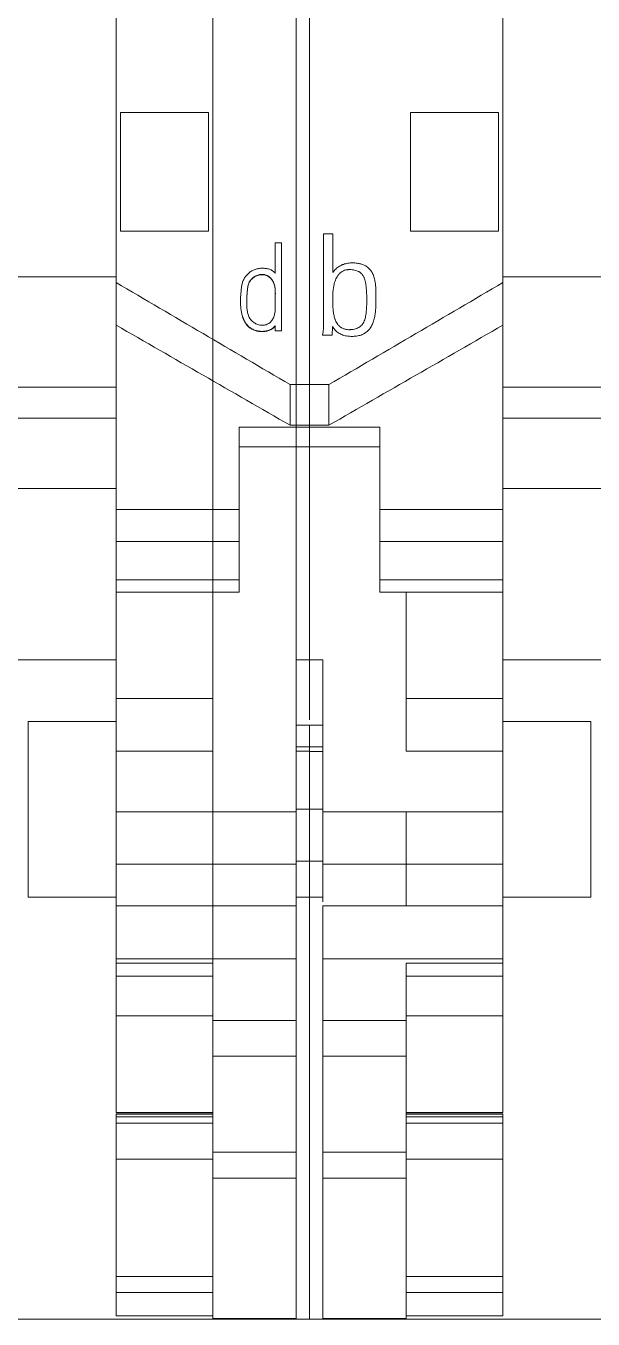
# Model space of a CAD drawing. Header units: millimetres. Extents: x 42151 to 59780, y 37376 to 44547.
# Drawn here: x 48024.18 to 48037.08, y 43171.25 to 43200.67 of the extents above; entities that cross this region are included whole.
import ezdxf

# ---------------------------------------------------------------- set-up
doc = ezdxf.new("R2010")
doc.units = ezdxf.units.MM
doc.set_wipeout_variables(frame=1)
doc.layers.add('000-PI-Oprema', color=30, linetype='Continuous', lineweight=5)
doc.layers.add('SI-ORMAR-Oprema', color=30, linetype='Continuous', lineweight=5)
doc.layers.add('004-PI-DIN Šina', color=3, linetype='Continuous')

# ---------------------------------------------------------------- blocks, each defined once
blk = doc.blocks.new('6ES7521-1BL00-0AB0')
blk.add_wipeout([(-17.4, 69.029), (17.4, 69.029), (17.4, -77.971), (-17.4, -77.971)]).dxf.layer = 'SI-ORMAR-Oprema'
blk.add_wipeout([(-17.4, 69.029), (17.4, 69.029), (17.4, -77.971), (-17.4, -77.971)]).dxf.layer = 'SI-ORMAR-Oprema'
at = {"layer": 'SI-ORMAR-Oprema'}
for p, q in [((17.4, 56.709), (17.4, -56.709)), ((13, -54.387), (13, 54.429)), ((15.2, -10.221), (15.2, -74.176)), ((17.1, -10.221), (17.1, -74.176)), ((13.1, -53.219), (13.1, -50.518)), ((13.1, -50.518), (15.1, -50.518)), ((15.1, -53.219), (15.1, -50.518)), ((13.1, -53.221), (13.1, -53.219)), ((13.1, -53.219), (15.1, -53.219)), ((13.1, -53.221), (15.1, -53.221)), ((15.1, -53.221), (15.1, -53.219)), ((16.622, -53.486), (16.622, -54.177)), ((16.763, -53.486), (16.622, -53.486)), ((16.763, -55.486), (16.763, -53.486)), ((9.25, -54.257), (13, -54.257)), ((13, -55.355), (13, -54.387)), ((15.831, -54.808), (15.831, -54.819)), ((13, -59.554), (13, -55.355)), ((16.622, -55.366), (16.622, -55.486)), ((16.622, -55.486), (16.763, -55.486)), ((9.25, -56.764), (13, -56.764)), ((16.96, -56.709), (16.96, -57.634)), ((17.4, -56.709), (16.96, -56.709)), ((17.4, -56.709), (17.4, -57.634)), ((9.25, -57.471), (13, -57.471)), ((17.4, -57.634), (16.96, -57.634)), ((17.4, -57.634), (17.4, -57.675)), ((15.8, -57.675), (15.8, -59.554)), ((15.8, -57.675), (17.4, -57.675)), ((17.4, -58.121), (17.4, -57.675)), ((15.8, -58.121), (17.4, -58.121)), ((17.4, -58.121), (17.4, -62.971)), ((9.25, -59.071), (13, -59.071)), ((13, -60.275), (13, -59.554)), ((15.8, -59.554), (13, -59.554)), ((15.8, -60.275), (15.8, -59.554)), ((13, -61.154), (13, -60.275)), ((15.8, -60.275), (13, -60.275)), ((15.8, -61.154), (15.8, -60.275)), ((13, -61.432), (13, -61.154)), ((15.8, -61.154), (13, -61.154)), ((15.8, -61.432), (15.8, -61.154)), ((13, -63.85), (13, -61.432)), ((15.8, -61.432), (13, -61.432)), ((15.2, -65.05), (15.2, -61.432)), ((9.9, -62.971), (13, -62.971)), ((17.1, -66.432), (17.1, -62.971)), ((17.4, -62.971), (17.1, -62.971)), ((17.4, -62.971), (17.4, -64.333)), ((13, -65.05), (13, -63.85)), ((15.2, -63.85), (13, -63.85)), ((11, -64.371), (11, -67.786)), ((13, -64.371), (11, -64.371)), ((17.4, -64.459), (17.1, -64.459)), ((17.1, -64.953), (17.4, -64.953)), ((13, -66.432), (13, -65.05)), ((13, -65.05), (15.2, -65.05)), ((13, -67.62), (13, -66.432)), ((13, -66.432), (15.2, -66.432)), ((17.1, -66.371), (17.4, -66.371)), ((13, -68.572), (13, -67.62)), ((13, -67.62), (15.2, -67.62)), ((17.1, -67.553), (17.4, -67.553)), ((17.4, -68.371), (17.4, -67.553)), ((11, -67.786), (11, -68.371)), ((11, -68.371), (13, -68.371)), ((17.1, -68.371), (17.4, -68.371)), ((17.4, -68.371), (17.4, -77.971)), ((13, -68.571), (13, -69.771)), ((13, -68.571), (15.2, -68.571)), ((17.1, -68.571), (17.1, -69.771)), ((13, -69.871), (13, -69.771)), ((13, -69.771), (17.1, -69.771)), ((13, -70.171), (13, -69.871)), ((13, -69.871), (15.2, -69.871)), ((15.2, -71.173), (15.2, -69.871)), ((17.1, -71.173), (17.1, -69.771)), ((13, -71.07), (13, -70.171)), ((13, -70.171), (15.2, -70.171)), ((13, -73.271), (13, -71.07)), ((13, -71.07), (15.2, -71.07)), ((15.2, -71.989), (15.2, -71.173)), ((15.2, -71.173), (17.1, -71.173)), ((17.1, -71.989), (17.1, -71.173)), ((15.2, -71.989), (17.1, -71.989)), ((13, -73.271), (15.2, -73.271)), ((13, -73.307), (13, -73.3)), ((15.2, -73.3), (13, -73.3)), ((13, -73.371), (13, -73.307)), ((13, -73.307), (15.2, -73.307)), ((13, -73.371), (13, -73.509)), ((13, -73.371), (15.2, -73.371)), ((13, -73.509), (13, -74.333)), ((13, -73.509), (15.2, -73.509)), ((13, -74.333), (13, -76.998)), ((13, -74.333), (15.2, -74.333)), ((15.2, -74.763), (15.2, -74.176)), ((15.2, -74.176), (17.1, -74.176)), ((17.1, -74.763), (17.1, -74.176)), ((15.2, -74.763), (17.1, -74.763)), ((13, -76.998), (13, -77.365)), ((13, -76.998), (15.2, -76.998)), ((13, -77.365), (13, -77.896)), ((13, -77.365), (15.2, -77.365)), ((15.2, -77.365), (15.2, -77.896)), ((15.801, -77.971), (-15.459, -77.971)), ((13, -77.896), (13, -77.896)), ((13, -77.896), (15.2, -77.896)), ((13, -77.896), (15.2, -77.896)), ((15.2, -77.96), (17.1, -77.96)), ((15.2, -77.96), (17.1, -77.96)), ((17.4, -77.971), (15.801, -77.971))]:
    blk.add_line(p, q, dxfattribs=at)
for points, knots in [([(16.622, -54.177), (16.604, -54.156), (16.584, -54.137), (16.556, -54.117), (16.55, -54.113), (16.538, -54.105), (16.532, -54.102), (16.514, -54.093), (16.501, -54.088), (16.474, -54.079), (16.461, -54.076), (16.434, -54.071), (16.42, -54.069), (16.393, -54.065), (16.379, -54.063), (16.352, -54.061), (16.338, -54.061), (16.297, -54.061), (16.269, -54.064), (16.228, -54.071), (16.215, -54.074), (16.188, -54.081), (16.174, -54.085), (16.148, -54.094), (16.135, -54.099), (16.11, -54.11), (16.098, -54.116), (16.074, -54.13), (16.062, -54.138), (16.039, -54.154), (16.018, -54.171), (15.997, -54.19), (15.978, -54.21), (15.969, -54.22), (15.951, -54.242), (15.943, -54.253), (15.927, -54.276), (15.92, -54.287), (15.906, -54.311), (15.9, -54.324), (15.888, -54.349), (15.883, -54.362), (15.87, -54.402), (15.864, -54.429), (15.857, -54.469), (15.855, -54.483), (15.852, -54.51), (15.851, -54.524), (15.848, -54.551), (15.847, -54.565), (15.844, -54.592), (15.842, -54.606), (15.839, -54.633), (15.838, -54.647), (15.836, -54.674), (15.835, -54.688), (15.833, -54.715), (15.833, -54.729), (15.832, -54.757), (15.832, -54.77), (15.831, -54.812), (15.831, -54.839), (15.833, -54.894), (15.835, -54.921), (15.84, -54.975), (15.843, -55.003), (15.852, -55.057), (15.857, -55.084), (15.877, -55.165), (15.896, -55.216), (15.935, -55.29), (15.95, -55.313), (15.984, -55.356), (16.003, -55.376), (16.034, -55.403), (16.045, -55.411), (16.068, -55.427), (16.079, -55.435), (16.103, -55.448), (16.116, -55.454), (16.141, -55.465), (16.154, -55.47), (16.194, -55.483), (16.221, -55.488), (16.275, -55.495), (16.303, -55.497), (16.344, -55.497), (16.358, -55.496), (16.386, -55.493), (16.399, -55.491), (16.426, -55.486), (16.44, -55.483), (16.466, -55.476), (16.48, -55.472), (16.505, -55.461), (16.517, -55.455), (16.541, -55.442), (16.552, -55.434), (16.574, -55.416), (16.584, -55.407), (16.604, -55.387), (16.613, -55.377), (16.622, -55.366)], [0, 0, 0, 0, 0.03125, 0.03125, 0.039062, 0.039062, 0.046875, 0.046875, 0.0625, 0.0625, 0.078125, 0.078125, 0.09375, 0.09375, 0.109375, 0.109375, 0.125, 0.125, 0.15625, 0.15625, 0.171875, 0.171875, 0.1875, 0.1875, 0.203125, 0.203125, 0.21875, 0.21875, 0.234375, 0.234375, 0.25, 0.265625, 0.265625, 0.28125, 0.28125, 0.296875, 0.296875, 0.3125, 0.3125, 0.328125, 0.328125, 0.34375, 0.34375, 0.375, 0.375, 0.390625, 0.390625, 0.40625, 0.40625, 0.421875, 0.421875, 0.4375, 0.4375, 0.453125, 0.453125, 0.46875, 0.46875, 0.484375, 0.484375, 0.5, 0.5, 0.53125, 0.53125, 0.5625, 0.5625, 0.59375, 0.59375, 0.625, 0.625, 0.6875, 0.6875, 0.71875, 0.71875, 0.75, 0.75, 0.765625, 0.765625, 0.78125, 0.78125, 0.796875, 0.796875, 0.8125, 0.8125, 0.84375, 0.84375, 0.875, 0.875, 0.890625, 0.890625, 0.90625, 0.90625, 0.921875, 0.921875, 0.9375, 0.9375, 0.953125, 0.953125, 0.96875, 0.96875, 0.984375, 0.984375, 1, 1, 1, 1]), ([(16.568, -54.357), (16.584, -54.384), (16.596, -54.413), (16.608, -54.459), (16.611, -54.474), (16.616, -54.505), (16.618, -54.521), (16.621, -54.552), (16.621, -54.568), (16.622, -54.599), (16.623, -54.646), (16.622, -54.693), (16.621, -54.787), (16.622, -54.85), (16.622, -54.944), (16.622, -54.976), (16.619, -55.022), (16.618, -55.038), (16.614, -55.069), (16.608, -55.099), (16.6, -55.13), (16.59, -55.159), (16.585, -55.174), (16.572, -55.203), (16.565, -55.217), (16.548, -55.244), (16.539, -55.257), (16.519, -55.28), (16.507, -55.291), (16.489, -55.306), (16.483, -55.311), (16.469, -55.319), (16.463, -55.323), (16.442, -55.334), (16.428, -55.341), (16.405, -55.348), (16.397, -55.35), (16.382, -55.353), (16.374, -55.354), (16.351, -55.357), (16.335, -55.358), (16.304, -55.357), (16.288, -55.356), (16.257, -55.35), (16.242, -55.346), (16.212, -55.337), (16.197, -55.331), (16.169, -55.318), (16.155, -55.31), (16.129, -55.293), (16.116, -55.283), (16.092, -55.263), (16.081, -55.252), (16.061, -55.228), (16.052, -55.216), (16.026, -55.176), (16.014, -55.147), (15.999, -55.102), (15.995, -55.087), (15.988, -55.056), (15.985, -55.041), (15.978, -54.995), (15.976, -54.964), (15.972, -54.902), (15.972, -54.871), (15.972, -54.808), (15.973, -54.777), (15.976, -54.714), (15.977, -54.683), (15.982, -54.621), (15.984, -54.59), (15.99, -54.528), (15.994, -54.497), (16.004, -54.451), (16.007, -54.436), (16.017, -54.406), (16.023, -54.391), (16.038, -54.363), (16.046, -54.35), (16.06, -54.331), (16.065, -54.325), (16.075, -54.313), (16.08, -54.307), (16.097, -54.29), (16.109, -54.28), (16.134, -54.261), (16.147, -54.252), (16.189, -54.23), (16.218, -54.219), (16.257, -54.21), (16.265, -54.208), (16.28, -54.205), (16.288, -54.204), (16.311, -54.202), (16.327, -54.202), (16.351, -54.204), (16.359, -54.205), (16.374, -54.207), (16.382, -54.209), (16.405, -54.215), (16.419, -54.221), (16.441, -54.231), (16.448, -54.234), (16.461, -54.242), (16.481, -54.255), (16.499, -54.27), (16.516, -54.287), (16.522, -54.293), (16.532, -54.305), (16.537, -54.311), (16.551, -54.33), (16.56, -54.343), (16.568, -54.357)], [0, 0, 0, 0, 0.03125, 0.03125, 0.046875, 0.046875, 0.0625, 0.0625, 0.078125, 0.078125, 0.09375, 0.125, 0.125, 0.1875, 0.1875, 0.21875, 0.21875, 0.234375, 0.234375, 0.25, 0.265625, 0.265625, 0.28125, 0.28125, 0.296875, 0.296875, 0.3125, 0.3125, 0.328125, 0.328125, 0.335938, 0.335938, 0.34375, 0.34375, 0.359375, 0.359375, 0.367188, 0.367188, 0.375, 0.375, 0.390625, 0.390625, 0.40625, 0.40625, 0.421875, 0.421875, 0.4375, 0.4375, 0.453125, 0.453125, 0.46875, 0.46875, 0.484375, 0.484375, 0.5, 0.5, 0.53125, 0.53125, 0.546875, 0.546875, 0.5625, 0.5625, 0.59375, 0.59375, 0.625, 0.625, 0.65625, 0.65625, 0.6875, 0.6875, 0.71875, 0.71875, 0.75, 0.75, 0.765625, 0.765625, 0.78125, 0.78125, 0.796875, 0.796875, 0.804688, 0.804688, 0.8125, 0.8125, 0.828125, 0.828125, 0.84375, 0.84375, 0.875, 0.875, 0.882813, 0.882813, 0.890625, 0.890625, 0.90625, 0.90625, 0.914063, 0.914063, 0.921875, 0.921875, 0.9375, 0.9375, 0.945313, 0.945313, 0.953125, 0.96875, 0.96875, 0.976563, 0.976563, 0.984375, 0.984375, 1, 1, 1, 1]), ([(16.568, -54.363), (16.552, -54.335), (16.533, -54.31), (16.505, -54.282), (16.499, -54.277), (16.487, -54.267), (16.481, -54.262), (16.462, -54.248), (16.448, -54.24), (16.427, -54.23), (16.419, -54.227), (16.404, -54.222), (16.397, -54.219), (16.374, -54.213), (16.359, -54.21), (16.335, -54.209), (16.327, -54.208), (16.311, -54.209), (16.303, -54.209), (16.28, -54.211), (16.264, -54.214), (16.234, -54.221), (16.218, -54.226), (16.189, -54.237), (16.175, -54.244), (16.154, -54.255), (16.147, -54.259), (16.134, -54.267), (16.127, -54.272), (16.108, -54.286), (16.085, -54.307), (16.064, -54.331), (16.05, -54.35), (16.046, -54.357), (16.038, -54.37), (16.034, -54.377), (16.023, -54.398), (16.017, -54.412), (16.007, -54.442), (16.003, -54.458), (15.994, -54.504), (15.99, -54.535), (15.984, -54.597), (15.979, -54.66), (15.976, -54.722), (15.973, -54.785), (15.972, -54.816), (15.972, -54.851), (15.972, -54.854), (15.972, -54.857)], [0, 0, 0, 0, 0.082662, 0.082662, 0.103327, 0.103327, 0.123993, 0.123993, 0.165323, 0.165323, 0.185989, 0.185989, 0.206654, 0.206654, 0.247985, 0.247985, 0.268651, 0.268651, 0.289316, 0.289316, 0.330647, 0.330647, 0.371978, 0.371978, 0.413309, 0.413309, 0.433974, 0.433974, 0.454639, 0.454639, 0.49597, 0.537301, 0.537301, 0.557967, 0.557967, 0.578632, 0.578632, 0.619963, 0.619963, 0.661294, 0.661294, 0.743955, 0.743955, 0.826617, 0.909279, 0.909279, 0.99194, 0.99194, 1, 1, 1, 1]), ([(16.623, -54.646), (16.623, -54.643), (16.623, -54.624), (16.622, -54.605), (16.621, -54.573), (16.62, -54.558), (16.617, -54.511), (16.612, -54.48), (16.6, -54.435), (16.595, -54.42), (16.586, -54.398), (16.582, -54.391), (16.575, -54.377), (16.572, -54.37), (16.568, -54.363)], [0, 0, 0, 0, 0.036299, 0.196916, 0.196916, 0.357533, 0.357533, 0.678766, 0.678766, 0.839383, 0.839383, 0.919692, 0.919692, 1, 1, 1, 1]), ([(16.622, -55.373), (16.604, -55.394), (16.585, -55.414), (16.557, -55.436), (16.552, -55.44), (16.54, -55.448), (16.534, -55.452), (16.516, -55.462), (16.504, -55.468), (16.478, -55.478), (16.465, -55.483), (16.438, -55.49), (16.424, -55.493), (16.397, -55.498), (16.383, -55.5), (16.356, -55.502), (16.342, -55.503), (16.314, -55.503), (16.301, -55.503), (16.273, -55.501), (16.259, -55.5), (16.218, -55.494), (16.191, -55.488), (16.152, -55.475), (16.139, -55.471), (16.114, -55.46), (16.101, -55.453), (16.065, -55.433), (16.042, -55.416), (16.011, -55.389), (16.001, -55.38), (15.982, -55.36), (15.973, -55.349), (15.948, -55.316), (15.933, -55.292), (15.914, -55.255), (15.908, -55.243), (15.896, -55.217), (15.891, -55.204), (15.877, -55.165), (15.869, -55.139), (15.856, -55.085), (15.851, -55.058), (15.843, -55.004), (15.839, -54.976), (15.834, -54.921), (15.833, -54.894), (15.832, -54.85), (15.831, -54.835), (15.831, -54.819)], [0, 0, 0, 0, 0.064224, 0.064224, 0.08028, 0.08028, 0.096336, 0.096336, 0.128448, 0.128448, 0.16056, 0.16056, 0.192672, 0.192672, 0.224784, 0.224784, 0.256896, 0.256896, 0.289008, 0.289008, 0.32112, 0.32112, 0.385344, 0.385344, 0.417456, 0.417456, 0.449568, 0.449568, 0.513792, 0.513792, 0.545904, 0.545904, 0.578016, 0.578016, 0.64224, 0.64224, 0.674352, 0.674352, 0.706464, 0.706464, 0.770688, 0.770688, 0.834912, 0.834912, 0.899136, 0.899136, 0.96336, 0.96336, 1, 1, 1, 1]), ([(17.4, -65.055), (17.4, -65.191), (17.4, -65.348), (17.4, -65.712), (17.4, -65.928), (17.4, -66.221), (17.4, -66.296), (17.4, -66.371)], [0, 0, 0, 0, 0.390088, 0.390088, 0.846458, 0.846458, 1, 1, 1, 1]), ([(17.4, -66.371), (17.4, -66.564), (17.4, -66.76), (17.4, -67.161), (17.4, -67.369), (17.4, -67.553)], [0, 0, 0, 0, 0.463629, 0.463629, 1, 1, 1, 1]), ([(15.2, -68.575), (15.2, -68.488), (15.2, -68.4), (15.2, -68.194), (15.2, -68.075), (15.2, -67.843), (15.2, -67.729), (15.2, -67.62)], [0, 0, 0, 0, 0.268438, 0.268438, 0.634219, 0.634219, 1, 1, 1, 1]), ([(15.2, -77.365), (15.2, -77.131), (15.2, -76.453), (15.2, -75.433), (15.2, -74.763)], [0, 0, 0, 0, 0.445928, 1, 1, 1, 1])]:
    blk.add_open_spline(points, degree=3, knots=knots, dxfattribs=at)
for points, degree in [([(13, -54.387), (14.32, -55.161), (15.64, -55.935), (16.96, -56.709)], 3), ([(16.96, -57.634), (15.64, -56.874), (14.32, -56.115), (13, -55.355)], 3), ([(17.4, -64.459), (17.4, -64.459), (17.4, -64.623), (17.4, -64.953)], 3), ([(17.4, -64.953), (17.4, -64.985), (17.4, -65.018), (17.4, -65.052)], 3), ([(17.1, -65.052), (17.4, -65.052)], 1), ([(15.2, -66.432), (17.1, -66.432)], 1), ([(15.2, -66.998), (15.2, -66.812), (15.2, -66.622), (15.2, -66.432)], 3), ([(17.1, -67.62), (17.1, -67.197), (17.1, -66.786), (17.1, -66.432)], 3), ([(15.2, -67.462), (15.2, -67.311), (15.2, -67.156), (15.2, -66.998)], 3), ([(15.2, -67.62), (15.2, -67.568), (15.2, -67.515), (15.2, -67.462)], 3), ([(15.2, -67.62), (17.1, -67.62)], 1), ([(17.1, -68.475), (17.1, -68.184), (17.1, -67.888), (17.1, -67.62)], 3), ([(15.2, -68.571), (17.1, -68.571)], 1), ([(17.1, -77.96), (17.1, -77.919), (17.1, -77.628), (17.1, -76.563), (17.1, -75.433), (17.1, -74.763)], 3), ([(15.2, -77.96), (15.2, -77.948), (15.2, -77.926), (15.2, -77.896)], 3)]:
    blk.add_open_spline(points, degree=degree, dxfattribs=at)
blk = doc.blocks.new('6ES7522-1BL01-0AB0')
blk.add_wipeout([(-17.4, 69.029), (17.4, 69.029), (17.4, -77.971), (-17.4, -77.971)]).dxf.layer = 'SI-ORMAR-Oprema'
at = {"layer": 'SI-ORMAR-Oprema', "linetype": 'Continuous'}
for p, q in [((-17.4, 56.709), (-17.4, -56.709)), ((-13, 54.429), (-13, -54.387)), ((-15.1, -53.219), (-15.1, -50.518)), ((-13.1, -50.518), (-15.1, -50.518)), ((-13.1, -53.219), (-13.1, -50.518)), ((-15.1, -53.221), (-15.1, -53.219)), ((-13.1, -53.219), (-15.1, -53.219)), ((-13.1, -53.221), (-15.1, -53.221)), ((-13.1, -53.221), (-13.1, -53.219)), ((-16.872, -53.28), (-17.083, -53.28)), ((-16.872, -54.159), (-16.872, -53.28)), ((-9.25, -54.257), (-13, -54.257)), ((-13, -54.387), (-13, -55.355)), ((-17.104, -55.58), (-16.886, -55.58)), ((-16.886, -55.58), (-16.879, -55.385)), ((-13, -55.355), (-13, -59.554)), ((-17.4, -56.709), (-17.4, -57.634)), ((-16.96, -56.709), (-17.4, -56.709)), ((-16.96, -57.634), (-16.96, -56.709)), ((-9.25, -56.764), (-13, -56.764)), ((-17.4, -57.634), (-17.4, -57.675)), ((-16.96, -57.634), (-17.4, -57.634)), ((-9.25, -57.471), (-13, -57.471)), ((-17.4, -58.121), (-17.4, -57.675)), ((-17.4, -57.675), (-15.8, -57.675)), ((-15.8, -57.675), (-15.8, -59.554)), ((-17.4, -58.121), (-17.4, -62.971)), ((-15.8, -58.121), (-17.4, -58.121)), ((-9.25, -59.071), (-13, -59.071)), ((-15.8, -59.554), (-15.8, -60.275)), ((-13, -59.554), (-15.8, -59.554)), ((-13, -59.554), (-13, -60.275)), ((-15.8, -60.275), (-15.8, -61.154)), ((-13, -60.275), (-15.8, -60.275)), ((-13, -60.275), (-13, -61.154)), ((-15.8, -61.154), (-15.8, -61.432)), ((-13, -61.154), (-15.8, -61.154)), ((-13, -61.154), (-13, -61.432)), ((-13, -61.432), (-15.8, -61.432)), ((-15.2, -65.05), (-15.2, -61.432)), ((-13, -63.85), (-13, -61.432)), ((-17.4, -62.971), (-17.4, -64.333)), ((-17.1, -62.971), (-17.4, -62.971)), ((-17.1, -66.432), (-17.1, -62.971)), ((-9.9, -62.971), (-13, -62.971)), ((-13, -63.85), (-15.2, -63.85)), ((-13, -65.05), (-13, -63.85)), ((-11, -64.371), (-13, -64.371)), ((-11, -64.371), (-11, -67.786)), ((-17.1, -64.459), (-17.4, -64.459)), ((-17.1, -64.953), (-17.4, -64.953)), ((-13, -65.05), (-15.2, -65.05)), ((-13, -66.432), (-13, -65.05)), ((-17.1, -66.371), (-17.4, -66.371)), ((-13, -66.432), (-15.2, -66.432)), ((-13, -67.62), (-13, -66.432)), ((-17.4, -68.371), (-17.4, -67.553)), ((-17.1, -67.553), (-17.4, -67.553)), ((-13, -67.62), (-15.2, -67.62)), ((-13, -68.572), (-13, -67.62)), ((-11, -67.786), (-11, -68.371)), ((-17.4, -68.371), (-17.4, -77.971)), ((-17.4, -68.371), (-17.1, -68.371)), ((-13, -68.371), (-11, -68.371)), ((-17.1, -68.571), (-17.1, -69.771)), ((-13, -68.571), (-15.2, -68.571)), ((-13, -68.571), (-13, -69.771)), ((-17.1, -71.173), (-17.1, -69.771)), ((-13, -69.771), (-17.1, -69.771)), ((-15.2, -71.173), (-15.2, -69.871)), ((-13, -69.871), (-15.2, -69.871)), ((-13, -69.871), (-13, -69.771)), ((-13, -70.171), (-13, -69.871)), ((-13, -70.171), (-15.2, -70.171)), ((-13, -71.07), (-13, -70.171)), ((-17.1, -71.989), (-17.1, -71.173)), ((-15.2, -71.173), (-17.1, -71.173)), ((-13, -71.07), (-15.2, -71.07)), ((-15.2, -71.989), (-15.2, -71.173)), ((-13, -73.271), (-13, -71.07)), ((-17.1, -71.989), (-17.1, -74.176)), ((-15.2, -71.989), (-17.1, -71.989)), ((-15.2, -71.989), (-15.2, -74.176)), ((-15.2, -73.271), (-13, -73.271)), ((-13, -73.3), (-15.2, -73.3)), ((-13, -73.307), (-15.2, -73.307)), ((-13, -73.371), (-15.2, -73.371)), ((-13, -73.509), (-15.2, -73.509)), ((-13, -73.307), (-13, -73.3)), ((-13, -73.371), (-13, -73.307)), ((-13, -73.371), (-13, -73.509)), ((-13, -73.509), (-13, -74.333)), ((-17.1, -74.763), (-17.1, -74.176)), ((-15.2, -74.176), (-17.1, -74.176)), ((-15.2, -74.763), (-15.2, -74.176)), ((-13, -74.333), (-15.2, -74.333)), ((-13, -74.333), (-13, -76.998)), ((-15.2, -74.763), (-17.1, -74.763)), ((-13, -76.998), (-15.2, -76.998)), ((-13, -76.998), (-13, -77.365)), ((-15.2, -77.365), (-15.2, -77.896)), ((-13, -77.365), (-15.2, -77.365)), ((-13, -77.365), (-13, -77.896)), ((-15.459, -77.971), (-17.4, -77.971)), ((-17.1, -77.96), (-15.2, -77.96)), ((-15.2, -77.96), (-17.1, -77.96)), ((15.801, -77.971), (-15.459, -77.971)), ((-15.2, -77.896), (-13, -77.896)), ((-13, -77.896), (-15.2, -77.896)), ((-13, -77.896), (-13, -77.896))]:
    blk.add_line(p, q, dxfattribs=at)
for points, knots in [([(-17.083, -53.28), (-17.083, -53.663), (-17.083, -54.238), (-17.083, -54.909), (-17.083, -55.221), (-17.083, -55.352), (-17.083, -55.388), (-17.083, -55.412), (-17.082, -55.424), (-17.084, -55.448), (-17.085, -55.46), (-17.088, -55.484), (-17.09, -55.496), (-17.096, -55.532), (-17.1, -55.556), (-17.104, -55.58)], [0, 0, 0, 0, 0.5, 0.75, 0.875, 0.90625, 0.921875, 0.921875, 0.9375, 0.9375, 0.953125, 0.953125, 0.96875, 0.96875, 1, 1, 1, 1]), ([(-16.879, -55.385), (-16.861, -55.416), (-16.841, -55.444), (-16.811, -55.476), (-16.804, -55.482), (-16.792, -55.494), (-16.785, -55.5), (-16.765, -55.516), (-16.736, -55.537), (-16.706, -55.553), (-16.674, -55.568), (-16.658, -55.575), (-16.608, -55.592), (-16.574, -55.6), (-16.522, -55.607), (-16.505, -55.609), (-16.47, -55.611), (-16.452, -55.612), (-16.4, -55.612), (-16.365, -55.609), (-16.313, -55.602), (-16.296, -55.599), (-16.262, -55.59), (-16.245, -55.586), (-16.212, -55.574), (-16.188, -55.564), (-16.164, -55.552), (-16.149, -55.543), (-16.142, -55.539), (-16.105, -55.515), (-16.078, -55.492), (-16.049, -55.46), (-16.043, -55.453), (-16.032, -55.44), (-16.026, -55.433), (-16.011, -55.411), (-16.001, -55.397), (-15.976, -55.351), (-15.961, -55.319), (-15.944, -55.27), (-15.939, -55.253), (-15.93, -55.219), (-15.926, -55.202), (-15.915, -55.151), (-15.909, -55.117), (-15.901, -55.049), (-15.897, -55.014), (-15.89, -54.91), (-15.888, -54.841), (-15.888, -54.736), (-15.888, -54.701), (-15.888, -54.649), (-15.888, -54.632), (-15.888, -54.597), (-15.889, -54.579), (-15.891, -54.527), (-15.893, -54.493), (-15.9, -54.424), (-15.904, -54.389), (-15.914, -54.338), (-15.917, -54.321), (-15.926, -54.287), (-15.93, -54.27), (-15.941, -54.237), (-15.947, -54.221), (-15.961, -54.189), (-15.969, -54.173), (-15.982, -54.151), (-15.987, -54.143), (-15.996, -54.129), (-16.002, -54.122), (-16.017, -54.101), (-16.04, -54.074), (-16.065, -54.051), (-16.093, -54.029), (-16.107, -54.019), (-16.152, -53.992), (-16.184, -53.978), (-16.226, -53.965), (-16.234, -53.963), (-16.251, -53.958), (-16.277, -53.952), (-16.302, -53.948), (-16.354, -53.941), (-16.388, -53.939), (-16.441, -53.939), (-16.458, -53.94), (-16.493, -53.943), (-16.51, -53.945), (-16.561, -53.953), (-16.594, -53.961), (-16.635, -53.975), (-16.643, -53.978), (-16.659, -53.985), (-16.668, -53.988), (-16.691, -54), (-16.737, -54.025), (-16.778, -54.056), (-16.816, -54.092), (-16.828, -54.105), (-16.851, -54.131), (-16.862, -54.145), (-16.872, -54.159)], [0, 0, 0, 0, 0.03125, 0.03125, 0.039062, 0.039062, 0.046875, 0.046875, 0.0625, 0.078125, 0.078125, 0.09375, 0.09375, 0.125, 0.125, 0.140625, 0.140625, 0.15625, 0.15625, 0.1875, 0.1875, 0.203125, 0.203125, 0.21875, 0.21875, 0.234375, 0.242187, 0.242187, 0.25, 0.25, 0.28125, 0.28125, 0.289062, 0.289062, 0.296875, 0.296875, 0.3125, 0.3125, 0.34375, 0.34375, 0.359375, 0.359375, 0.375, 0.375, 0.40625, 0.40625, 0.4375, 0.4375, 0.5, 0.5, 0.53125, 0.53125, 0.546875, 0.546875, 0.5625, 0.5625, 0.59375, 0.59375, 0.625, 0.625, 0.640625, 0.640625, 0.65625, 0.65625, 0.671875, 0.671875, 0.6875, 0.6875, 0.695312, 0.695312, 0.703125, 0.703125, 0.71875, 0.734375, 0.734375, 0.75, 0.75, 0.78125, 0.78125, 0.789062, 0.789062, 0.796875, 0.8125, 0.8125, 0.84375, 0.84375, 0.859375, 0.859375, 0.875, 0.875, 0.90625, 0.90625, 0.914063, 0.914063, 0.921875, 0.921875, 0.9375, 0.96875, 0.96875, 0.984375, 0.984375, 1, 1, 1, 1]), ([(-16.81, -54.331), (-16.796, -54.296), (-16.779, -54.261), (-16.752, -54.222), (-16.746, -54.215), (-16.734, -54.2), (-16.728, -54.192), (-16.708, -54.171), (-16.694, -54.159), (-16.67, -54.142), (-16.662, -54.137), (-16.645, -54.127), (-16.62, -54.114), (-16.593, -54.105), (-16.565, -54.099), (-16.555, -54.097), (-16.536, -54.094), (-16.527, -54.093), (-16.508, -54.092), (-16.498, -54.092), (-16.479, -54.092), (-16.47, -54.092), (-16.441, -54.094), (-16.422, -54.096), (-16.384, -54.102), (-16.366, -54.106), (-16.329, -54.116), (-16.312, -54.123), (-16.286, -54.136), (-16.277, -54.14), (-16.261, -54.15), (-16.245, -54.161), (-16.23, -54.173), (-16.216, -54.186), (-16.21, -54.193), (-16.197, -54.208), (-16.191, -54.215), (-16.181, -54.231), (-16.176, -54.239), (-16.167, -54.256), (-16.163, -54.265), (-16.156, -54.283), (-16.153, -54.292), (-16.143, -54.319), (-16.138, -54.337), (-16.125, -54.393), (-16.119, -54.43), (-16.11, -54.506), (-16.106, -54.544), (-16.102, -54.62), (-16.1, -54.658), (-16.098, -54.734), (-16.098, -54.772), (-16.099, -54.848), (-16.099, -54.886), (-16.103, -54.962), (-16.105, -55), (-16.112, -55.076), (-16.117, -55.114), (-16.127, -55.17), (-16.131, -55.188), (-16.141, -55.225), (-16.147, -55.243), (-16.154, -55.261)], [0, 0, 0, 0, 0.0625, 0.0625, 0.078125, 0.078125, 0.09375, 0.09375, 0.125, 0.125, 0.140625, 0.140625, 0.15625, 0.1875, 0.1875, 0.203125, 0.203125, 0.21875, 0.21875, 0.234375, 0.234375, 0.25, 0.25, 0.28125, 0.28125, 0.3125, 0.3125, 0.34375, 0.34375, 0.359375, 0.359375, 0.375, 0.390625, 0.390625, 0.40625, 0.40625, 0.421875, 0.421875, 0.4375, 0.4375, 0.453125, 0.453125, 0.46875, 0.46875, 0.5, 0.5, 0.5625, 0.5625, 0.625, 0.625, 0.6875, 0.6875, 0.75, 0.75, 0.8125, 0.8125, 0.875, 0.875, 0.9375, 0.9375, 0.96875, 0.96875, 1, 1, 1, 1]), ([(-16.154, -55.261), (-16.161, -55.278), (-16.17, -55.294), (-16.184, -55.318), (-16.189, -55.325), (-16.2, -55.34), (-16.206, -55.347), (-16.225, -55.368), (-16.245, -55.386), (-16.268, -55.401), (-16.283, -55.411), (-16.291, -55.415), (-16.333, -55.436), (-16.368, -55.446), (-16.422, -55.455), (-16.441, -55.457), (-16.468, -55.458), (-16.477, -55.459), (-16.495, -55.459), (-16.504, -55.459), (-16.532, -55.458), (-16.55, -55.456), (-16.577, -55.451), (-16.586, -55.449), (-16.604, -55.444), (-16.63, -55.436), (-16.655, -55.425), (-16.679, -55.411), (-16.687, -55.405), (-16.702, -55.395), (-16.716, -55.383), (-16.73, -55.371), (-16.742, -55.357), (-16.748, -55.35), (-16.766, -55.329), (-16.776, -55.313), (-16.794, -55.282), (-16.802, -55.265), (-16.813, -55.24), (-16.817, -55.231), (-16.823, -55.214), (-16.826, -55.205), (-16.834, -55.179), (-16.839, -55.161), (-16.846, -55.126), (-16.849, -55.108), (-16.858, -55.054), (-16.861, -55.018), (-16.867, -54.945), (-16.869, -54.908), (-16.871, -54.836), (-16.872, -54.799), (-16.872, -54.745), (-16.872, -54.726), (-16.871, -54.69), (-16.871, -54.672), (-16.868, -54.617), (-16.865, -54.581), (-16.858, -54.527), (-16.856, -54.509), (-16.85, -54.472), (-16.846, -54.454), (-16.834, -54.401), (-16.823, -54.366), (-16.81, -54.331)], [0, 0, 0, 0, 0.03125, 0.03125, 0.046875, 0.046875, 0.0625, 0.0625, 0.09375, 0.109375, 0.109375, 0.125, 0.125, 0.1875, 0.1875, 0.21875, 0.21875, 0.234375, 0.234375, 0.25, 0.25, 0.28125, 0.28125, 0.296875, 0.296875, 0.3125, 0.34375, 0.34375, 0.359375, 0.359375, 0.375, 0.390625, 0.390625, 0.40625, 0.40625, 0.4375, 0.4375, 0.46875, 0.46875, 0.484375, 0.484375, 0.5, 0.5, 0.53125, 0.53125, 0.5625, 0.5625, 0.625, 0.625, 0.6875, 0.6875, 0.75, 0.75, 0.78125, 0.78125, 0.8125, 0.8125, 0.875, 0.875, 0.90625, 0.90625, 0.9375, 0.9375, 1, 1, 1, 1]), ([(-17.4, -65.055), (-17.4, -65.191), (-17.4, -65.348), (-17.4, -65.712), (-17.4, -65.928), (-17.4, -66.221), (-17.4, -66.296), (-17.4, -66.371)], [0, 0, 0, 0, 0.390088, 0.390088, 0.846458, 0.846458, 1, 1, 1, 1]), ([(-17.4, -66.371), (-17.4, -66.564), (-17.4, -66.76), (-17.4, -67.161), (-17.4, -67.369), (-17.4, -67.553)], [0, 0, 0, 0, 0.463629, 0.463629, 1, 1, 1, 1]), ([(-15.2, -77.365), (-15.2, -77.131), (-15.2, -76.453), (-15.2, -75.433), (-15.2, -74.763)], [0, 0, 0, 0, 0.445928, 1, 1, 1, 1])]:
    blk.add_open_spline(points, degree=3, knots=knots, dxfattribs=at)
for points, degree in [([(-16.96, -56.709), (-15.64, -55.935), (-14.32, -55.161), (-13, -54.387)], 3), ([(-13, -55.355), (-14.32, -56.115), (-15.64, -56.874), (-16.96, -57.634)], 3), ([(-17.4, -64.459), (-17.4, -64.459), (-17.4, -64.623), (-17.4, -64.953)], 3), ([(-17.4, -64.953), (-17.4, -64.985), (-17.4, -65.018), (-17.4, -65.052)], 3), ([(-17.1, -65.055), (-17.4, -65.055)], 1), ([(-17.1, -67.62), (-17.1, -67.197), (-17.1, -66.786), (-17.1, -66.432)], 3), ([(-15.2, -66.432), (-17.1, -66.432)], 1), ([(-15.2, -66.998), (-15.2, -66.799), (-15.2, -66.609), (-15.2, -66.432)], 3), ([(-15.2, -67.462), (-15.2, -67.304), (-15.2, -67.149), (-15.2, -66.998)], 3), ([(-17.1, -68.475), (-17.1, -68.184), (-17.1, -67.888), (-17.1, -67.62)], 3), ([(-15.2, -67.62), (-17.1, -67.62)], 1), ([(-15.2, -67.62), (-15.2, -67.567), (-15.2, -67.514), (-15.2, -67.462)], 3), ([(-15.2, -68.575), (-15.2, -68.251), (-15.2, -67.919), (-15.2, -67.62)], 3), ([(-15.2, -68.571), (-15.833, -68.571), (-16.467, -68.571), (-17.1, -68.571)], 3), ([(-17.1, -77.96), (-17.1, -77.919), (-17.1, -77.628), (-17.1, -76.563), (-17.1, -75.433), (-17.1, -74.763)], 3), ([(-15.2, -77.96), (-15.2, -77.948), (-15.2, -77.926), (-15.2, -77.896)], 3)]:
    blk.add_open_spline(points, degree=degree, dxfattribs=at)
blk = doc.blocks.new('*U117')
at = {"layer": '004-PI-DIN Šina'}
for p, q in [((297.61, -50.15), (-241.3, -50.15)), ((297.61, -50.45), (-241.3, -50.45)), ((297.61, -67.987), (-241.3, -67.987)), ((-241.3, -68.487), (297.61, -68.487)), ((297.61, -68.535), (-241.3, -68.535)), ((297.61, -68.808), (-241.3, -68.808)), ((-241.3, -68.982), (297.61, -68.982)), ((297.61, -70.733), (-241.3, -70.733)), ((297.61, -70.842), (-241.3, -70.842)), ((297.61, -70.844), (-241.3, -70.844)), ((297.61, -70.878), (-241.3, -70.878)), ((297.61, -70.986), (-241.3, -70.986)), ((297.61, -70.987), (-241.3, -70.987)), ((297.61, -71.021), (-241.3, -71.021)), ((297.61, -71.129), (-241.3, -71.129)), ((297.61, -71.131), (-241.3, -71.131)), ((297.61, -71.165), (-241.3, -71.165)), ((297.61, -71.273), (-241.3, -71.273)), ((297.61, -71.274), (-241.3, -71.274)), ((297.61, -71.308), (-241.3, -71.308)), ((297.61, -71.416), (-241.3, -71.416)), ((297.61, -71.418), (-241.3, -71.418)), ((297.61, -71.452), (-241.3, -71.452)), ((297.61, -71.56), (-241.3, -71.56)), ((297.61, -71.562), (-241.3, -71.562)), ((297.61, -71.595), (-241.3, -71.595)), ((297.61, -71.703), (-241.3, -71.703)), ((297.61, -71.705), (-241.3, -71.705)), ((297.61, -71.739), (-241.3, -71.739)), ((297.61, -71.847), (-241.3, -71.847)), ((297.61, -71.849), (-241.3, -71.849)), ((297.61, -71.883), (-241.3, -71.883)), ((297.61, -72.107), (-241.3, -72.107)), ((297.61, -72.38), (-241.3, -72.38)), ((297.61, -72.492), (-241.3, -72.492)), ((297.61, -72.628), (-241.3, -72.628)), ((297.61, -73.62), (-241.3, -73.62))]:
    blk.add_line(p, q, dxfattribs=at)

msp = doc.modelspace()

# ---------------------------------------------------------------- block references
at = {"layer": '000-PI-Oprema'}
msp.add_blockref('*U117', (48098.326, 43246.632), dxfattribs=at)

# ---------------------------------------------------------------- next in the draw order: block references
at = {"layer": '000-PI-Oprema', "ltscale": 0.25}
msp.add_blockref('6ES7522-1BL01-0AB0', (48048.027, 43249.218), dxfattribs=at)

# ---------------------------------------------------------------- next in the draw order: block references
msp.add_blockref('6ES7521-1BL00-0AB0', (48013.227, 43249.218), dxfattribs=at)

doc.saveas('drawing.dxf')
